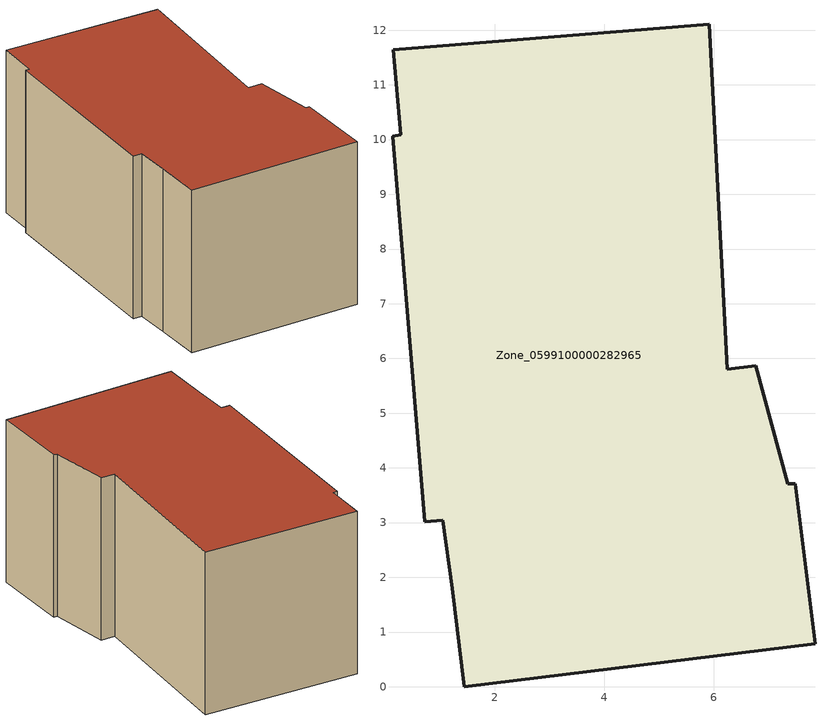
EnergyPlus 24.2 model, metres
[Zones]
Zone_0599100000282965
 floor ground (C_G): 0.14,11.64 5.92,12.11 6.25,5.8 6.77,5.86 7.35,3.71 7.5,3.71 7.85,0.79 1.44,0 1.22,1.8 1.05,3.04 0.72,3.02 0.13,10.06 0.28,10.09 z0
 wall outside (C_F): 5.92,12.11 0.14,11.64 0.28,10.09 0.13,10.06 0.72,3.02 1.05,3.04 1.22,1.8 1.44,0 7.85,0.79 7.5,3.71 7.35,3.71 6.77,5.86 6.25,5.8 5.92,12.11 z0:6.07
 roof outside (C_R): 0.13,10.06 0.72,3.02 1.05,3.04 1.22,1.8 1.44,0 7.85,0.79 7.5,3.71 7.35,3.71 6.77,5.86 6.25,5.8 5.92,12.11 0.14,11.64 0.28,10.09 z6.07
[BUILDING]
Pand.0599100000282965: North Axis=0; Terrain=City; Loads Convergence Tolerance Value=0.04; Temperature Convergence Tolerance Value=0.4; Solar Distribution=FullExterior; Maximum Number of Warmup Days=25; Minimum Number of Warmup Days=1
[Site:Location]
Rotterdam.The.Hague.AP_ZH_NLD Design_Conditions: Latitude=51.96; Longitude=4.45; Time Zone=1; Elevation=-4.5
[SITE:GROUNDTEMPERATURE:BUILDINGSURFACE]
18, 18, 18, 18, 18, 18, 18, 18, 18, 18, 18, 18
[MATERIAL] Thermal Absorptance=0.9; Solar Absorptance=0.7; Visible Absorptance=0.7
Name | Roughness | Thickness | Conductivity | Density | Specific Heat
G.D.1965 | MediumSmooth | 0.15 | 1 | 540 | 1210
F.D.1965 | Rough | 0.3 | 0.857143 | 1920 | 840
R.D.1965 | MediumRough | 0.2 | 0.08 | 1500 | 1000
[CONSTRUCTION]
C_G: G.D.1965
C_F: F.D.1965
C_R: R.D.1965
[ZONE]
Zone_0599100000282965: Type=1; Multiplier=1; Ceiling Height=Autocalculate; Volume=Autocalculate; Floor Area=autocalculate; Part of Total Floor Area=Yes
[ZONEINFILTRATION:DESIGNFLOWRATE]
Infil_Zone_0599100000282965: Zone or ZoneList or Space or SpaceList=Zone_0599100000282965; Schedule=AlwaysOn; Design Flow Rate Calculation Method=Flow/Area; Flow Rate per Floor Area=0.0042; Constant Term Coefficient=1; Temperature Term Coefficient=0; Velocity Term Coefficient=0; Velocity Squared Term Coefficient=0
[HVACTEMPLATE:ZONE:IDEALLOADSAIRSYSTEM]
Zone_0599100000282965: Maximum Heating Supply Air Temperature=50; Minimum Cooling Supply Air Temperature=13; Maximum Heating Supply Air Humidity Ratio=0.0156; Minimum Cooling Supply Air Humidity Ratio=0.0077; Heating Limit=NoLimit; Cooling Limit=NoLimit; Dehumidification Control Type=ConstantSensibleHeatRatio; Cooling Sensible Heat Ratio=0.7; Dehumidification Setpoint=60; Humidification Control Type=None; Humidification Setpoint=30; Outdoor Air Method=None; Outdoor Air Flow Rate per Person=0.00944; Outdoor Air Flow Rate per Zone Floor Area=0; Outdoor Air Flow Rate per Zone=0; Demand Controlled Ventilation Type=None; Outdoor Air Economizer Type=NoEconomizer; Heat Recovery Type=None; Sensible Heat Recovery Effectiveness=0.7; Latent Heat Recovery Effectiveness=0.65
[ZONECONTROL:THERMOSTAT]
ThermostatControl_Zone_0599100000282965: Zone or ZoneList=Zone_0599100000282965; Control Type Schedule=DualSetpointControlType; Control 1=Thermostat_Zone_0599100000282965; Temperature Difference Between Cutout And Setpoint=0
[THERMOSTATSETPOINT:DUALSETPOINT]
Thermostat_Zone_0599100000282965: Heating Setpoint Temperature Schedule=HeatingSetpoint_Zone_0599100000282965; Cooling Setpoint Temperature Schedule=CoolingSetpoint_Zone_0599100000282965
[SCHEDULE:COMPACT]
HeatingSetpoint_Zone_0599100000282965: Through: 12/31, For: AllDays, Until: 24:00, 21
CoolingSetpoint_Zone_0599100000282965: Through: 12/31, For: AllDays, Until: 24:00, 24
DualSetpointControlType: Through: 12/31, For: AllDays, Until: 24:00, 4
AlwaysOn: Through: 12/31, For: AllDays, Until: 24:00, 1
